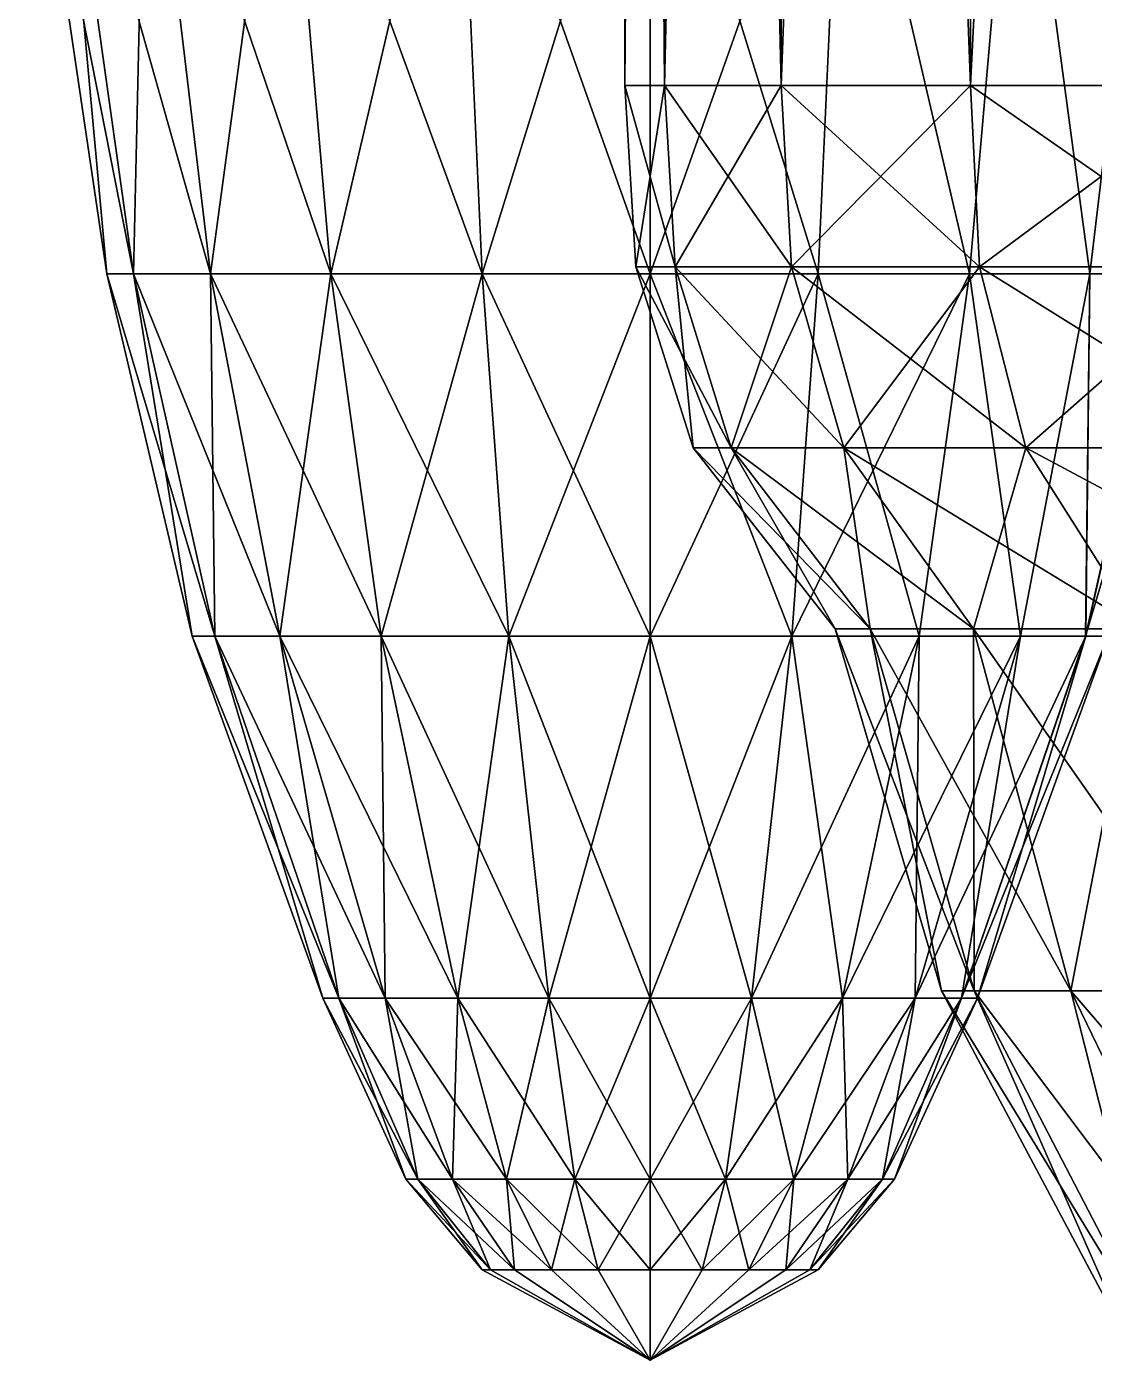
# Model space of a CAD drawing. Extents: x -6.9 to 5, y -21.1 to 53.8.
# Drawn here: x -6.652 to -3.703, y 25.98 to 29.663 of the extents above; entities that cross this region are included whole.
import ezdxf

# ---------------------------------------------------------------- set-up
doc = ezdxf.new("R2010")
doc.units = 0
doc.header["$MEASUREMENT"] = 0
doc.layers.add('DEFAULT', color=7, linetype='CONTINUOUS')

msp = doc.modelspace()

# ---------------------------------------------------------------- linework, layer by layer
at = {"layer": 'DEFAULT'}
for points in [[(-5, 29.5), (-4.890738, 43.5, -1.039558), (-4.890738, 29.5, -1.039558)], [(-4.890738, 29.5, 1.039558), (-5, 43.5), (-5, 29.5)], [(-4.890738, 43.5, 1.039558), (-5, 43.5), (-4.890738, 29.5, 1.039558)], [(-5, 43.5), (-4.890738, 43.5, -1.039558), (-5, 29.5)], [(-4.890738, 29.5, -1.039559), (-4.567728, 43.5, -2.033683), (-4.567728, 29.5, -2.033683)], [(-4.567728, 29.5, 2.033683), (-4.890738, 43.5, 1.039559), (-4.890738, 29.5, 1.039559)], [(-4.567728, 43.5, 2.033683), (-4.890738, 43.5, 1.039559), (-4.567728, 29.5, 2.033683)], [(-4.890738, 43.5, -1.039559), (-4.567728, 43.5, -2.033683), (-4.890738, 29.5, -1.039559)], [(-4.567728, 29.5, -2.033683), (-4.045086, 43.5, -2.938926), (-4.045086, 29.5, -2.938926)], [(-4.045086, 29.5, 2.938926), (-4.567728, 43.5, 2.033683), (-4.567728, 29.5, 2.033683)], [(-4.045086, 43.5, 2.938926), (-4.567728, 43.5, 2.033683), (-4.045086, 29.5, 2.938926)], [(-4.567728, 43.5, -2.033683), (-4.045086, 43.5, -2.938926), (-4.567728, 29.5, -2.033683)], [(-4.045084, 29.5, -2.938926), (-3.345654, 43.5, -3.715724), (-3.345654, 29.5, -3.715724)], [(-3.345654, 29.5, 3.715724), (-4.045084, 43.5, 2.938926), (-4.045084, 29.5, 2.938926)], [(-3.345654, 43.5, 3.715724), (-4.045084, 43.5, 2.938926), (-3.345654, 29.5, 3.715724)], [(-4.045084, 43.5, -2.938926), (-3.345654, 43.5, -3.715724), (-4.045084, 29.5, -2.938926)], [(-6.568037, 30.48, -2.80223), (-6.357508, 28.98, -2.733825), (-6.652334, 30.48, -2.27)], [(-6.652334, 30.48, -2.27), (-6.430971, 28.98, -2.27), (-6.568037, 30.48, -1.73777)], [(-6.652334, 30.48, -2.27), (-6.357508, 28.98, -2.733825), (-6.430971, 28.98, -2.27)], [(-6.652334, 30.48, 2.77), (-6.430971, 28.98, 2.77), (-6.357508, 28.98, 3.233825)], [(-6.652334, 30.48, 2.77), (-6.568037, 30.48, 2.23777), (-6.430971, 28.98, 2.77)], [(-6.568037, 30.48, 3.30223), (-6.652334, 30.48, 2.77), (-6.357508, 28.98, 3.233825)], [(-6.568037, 30.48, -2.80223), (-6.323397, 30.48, -3.282363), (-6.144312, 28.98, -3.15225)], [(-6.144312, 28.98, -3.15225), (-6.357508, 28.98, -2.733825), (-6.568037, 30.48, -2.80223)], [(-6.568037, 30.48, -1.73777), (-6.357508, 28.98, -1.806175), (-6.323397, 30.48, -1.257637)], [(-6.568037, 30.48, -1.73777), (-6.430971, 28.98, -2.27), (-6.357508, 28.98, -1.806175)], [(-6.568037, 30.48, 2.23777), (-6.357508, 28.98, 2.306175), (-6.430971, 28.98, 2.77)], [(-6.568037, 30.48, 2.23777), (-6.323397, 30.48, 1.757637), (-6.357508, 28.98, 2.306175)], [(-6.144312, 28.98, 3.65225), (-6.568037, 30.48, 3.30223), (-6.357508, 28.98, 3.233825)], [(-6.568037, 30.48, 3.30223), (-6.144312, 28.98, 3.65225), (-6.323397, 30.48, 3.782363)], [(-6.323397, 30.48, -1.257637), (-6.357508, 28.98, -1.806175), (-6.144312, 28.98, -1.38775)], [(-6.323397, 30.48, 1.757637), (-6.144312, 28.98, 1.88775), (-6.357508, 28.98, 2.306175)], [(-5.812248, 28.98, -3.484312), (-6.323397, 30.48, -3.282363), (-5.942362, 30.48, -3.6634)], [(-6.144312, 28.98, -1.38775), (-5.942362, 30.48, -0.8766), (-6.323397, 30.48, -1.257637)], [(-6.323397, 30.48, -3.282363), (-5.812248, 28.98, -3.484312), (-6.144312, 28.98, -3.15225)], [(-6.323397, 30.48, 3.782363), (-6.144312, 28.98, 3.65225), (-5.812248, 28.98, 3.984312)], [(-6.144312, 28.98, 1.88775), (-6.323397, 30.48, 1.757637), (-5.942362, 30.48, 1.3766)], [(-5.812248, 28.98, 3.984312), (-5.942362, 30.48, 4.1634), (-6.323397, 30.48, 3.782363)], [(-6.144312, 28.98, -1.38775), (-5.812248, 28.98, -1.055688), (-5.942362, 30.48, -0.8766)], [(-6.144312, 28.98, 1.88775), (-5.942362, 30.48, 1.3766), (-5.812248, 28.98, 1.555688)], [(-5.462229, 30.48, -3.908038), (-5.393824, 28.98, -3.697509), (-5.942362, 30.48, -3.6634)], [(-5.942362, 30.48, -0.8766), (-5.812248, 28.98, -1.055688), (-5.462229, 30.48, -0.631961)], [(-5.942362, 30.48, -3.6634), (-5.393824, 28.98, -3.697509), (-5.812248, 28.98, -3.484312)], [(-5.942362, 30.48, 4.1634), (-5.812248, 28.98, 3.984312), (-5.393824, 28.98, 4.197509)], [(-5.942362, 30.48, 1.3766), (-5.462229, 30.48, 1.131961), (-5.812248, 28.98, 1.555688)], [(-5.462229, 30.48, 4.408038), (-5.942362, 30.48, 4.1634), (-5.393824, 28.98, 4.197509)], [(-5.462229, 30.48, -0.631961), (-5.812248, 28.98, -1.055688), (-5.393824, 28.98, -0.842491)], [(-5.462229, 30.48, 1.131961), (-5.393824, 28.98, 1.342491), (-5.812248, 28.98, 1.555688)], [(-4.929998, 28.98, -3.770972), (-5.393824, 28.98, -3.697509), (-5.462229, 30.48, -3.908038)], [(-5.393824, 28.98, -0.842491), (-4.929998, 30.48, -0.547664), (-5.462229, 30.48, -0.631961)], [(-4.929998, 30.48, -3.992335), (-4.929998, 28.98, -3.770972), (-5.462229, 30.48, -3.908038)], [(-4.929998, 30.48, 4.492335), (-5.462229, 30.48, 4.408038), (-4.929998, 28.98, 4.270972)], [(-5.393824, 28.98, 1.342491), (-5.462229, 30.48, 1.131961), (-4.929998, 30.48, 1.047664)], [(-4.929998, 28.98, 4.270972), (-5.462229, 30.48, 4.408038), (-5.393824, 28.98, 4.197509)], [(-5.393824, 28.98, -0.842491), (-4.929998, 28.98, -0.769027), (-4.929998, 30.48, -0.547664)], [(-5.393824, 28.98, 1.342491), (-4.929998, 30.48, 1.047664), (-4.929998, 28.98, 1.269027)], [(-4.466173, 28.98, -3.697509), (-4.929998, 30.48, -3.992335), (-4.397768, 30.48, -3.908038)], [(-4.466173, 28.98, -3.697509), (-4.929998, 28.98, -3.770972), (-4.929998, 30.48, -3.992335)], [(-4.466173, 28.98, -0.842491), (-4.397768, 30.48, -0.631961), (-4.929998, 28.98, -0.769027)], [(-4.929998, 28.98, -0.769027), (-4.397768, 30.48, -0.631961), (-4.929998, 30.48, -0.547664)], [(-4.929998, 28.98, 1.269027), (-4.929998, 30.48, 1.047664), (-4.397768, 30.48, 1.131961)], [(-4.466173, 28.98, 1.342491), (-4.929998, 28.98, 1.269027), (-4.397768, 30.48, 1.131961)], [(-4.466173, 28.98, 4.197509), (-4.929998, 30.48, 4.492335), (-4.929998, 28.98, 4.270972)], [(-4.466173, 28.98, 4.197509), (-4.397768, 30.48, 4.408038), (-4.929998, 30.48, 4.492335)], [(-4.397768, 30.48, -3.908038), (-4.047749, 28.98, -3.484312), (-4.466173, 28.98, -3.697509)], [(-4.397768, 30.48, 4.408038), (-4.466173, 28.98, 4.197509), (-4.047749, 28.98, 3.984312)], [(-4.397768, 30.48, -3.908038), (-3.917637, 30.48, -3.6634), (-4.047749, 28.98, -3.484312)], [(-4.397768, 30.48, 4.408038), (-4.047749, 28.98, 3.984312), (-3.917637, 30.48, 4.1634)], [(-4.047749, 28.98, -3.484312), (-3.917637, 30.48, -3.6634), (-3.715687, 28.98, -3.15225)], [(-4.047749, 28.98, 3.984312), (-3.715687, 28.98, 3.65225), (-3.917637, 30.48, 4.1634)], [(-3.715687, 28.98, -3.15225), (-3.917637, 30.48, -3.6634), (-3.536602, 30.48, -3.282363)], [(-3.715687, 28.98, 3.65225), (-3.536602, 30.48, 3.782363), (-3.917637, 30.48, 4.1634)], [(-3.715687, 28.98, -3.15225), (-3.536602, 30.48, -3.282363), (-3.502491, 28.98, -2.733825)], [(-3.715687, 28.98, 3.65225), (-3.502491, 28.98, 3.233825), (-3.536602, 30.48, 3.782363)], [(-4.890738, 29.5, 1.039558), (-5, 29.5), (-4.969227, 29, -0.000001)], [(-4.860636, 29, -1.033161), (-4.969227, 29, 0.000001), (-5, 29.5)], [(-5, 29.5), (-4.890738, 29.5, -1.039558), (-4.860636, 29, -1.033161)], [(-4.969227, 29, -0.000001), (-4.860636, 29, 1.033161), (-4.890738, 29.5, 1.039558)], [(-4.567728, 29.5, 2.033683), (-4.890738, 29.5, 1.039559), (-4.860638, 29, 1.033159)], [(-4.539614, 29, -2.021167), (-4.860638, 29, -1.033159), (-4.890738, 29.5, -1.039559)], [(-4.890738, 29.5, -1.039559), (-4.567728, 29.5, -2.033683), (-4.539614, 29, -2.021167)], [(-4.860638, 29, 1.033159), (-4.539614, 29, 2.021167), (-4.567728, 29.5, 2.033683)], [(-4.045086, 29.5, 2.938926), (-4.567728, 29.5, 2.033683), (-4.539614, 29, 2.021166)], [(-4.020187, 29, -2.920839), (-4.539614, 29, -2.021166), (-4.567728, 29.5, -2.033683)], [(-4.567728, 29.5, -2.033683), (-4.045086, 29.5, -2.938926), (-4.020187, 29, -2.920839)], [(-4.539614, 29, 2.021166), (-4.020187, 29, 2.920839), (-4.045086, 29.5, 2.938926)], [(-3.345654, 29.5, 3.715724), (-4.045084, 29.5, 2.938926), (-4.020189, 29, 2.920837)], [(-3.32506, 29, -3.692855), (-4.020189, 29, -2.920837), (-4.045084, 29.5, -2.938926)], [(-4.045084, 29.5, -2.938926), (-3.345654, 29.5, -3.715724), (-3.32506, 29, -3.692855)], [(-4.020189, 29, 2.920837), (-3.32506, 29, 3.692855), (-3.345654, 29.5, 3.715724)], [(-4.969227, 29, 0.000001), (-4.706049, 28.5, -1.000303), (-4.811186, 28.5, 0.000001)], [(-4.706049, 28.5, -1.000303), (-4.969227, 29, 0.000001), (-4.860636, 29, -1.033161)], [(-4.811186, 28.5, -0.000001), (-4.860636, 29, 1.033161), (-4.969227, 29, -0.000001)], [(-4.860638, 29, -1.033159), (-4.395237, 28.5, -1.956886), (-4.706051, 28.5, -1.000301)], [(-4.395237, 28.5, -1.956886), (-4.860638, 29, -1.033159), (-4.539614, 29, -2.021167)], [(-4.706051, 28.5, 1.000301), (-4.539614, 29, 2.021167), (-4.860638, 29, 1.033159)], [(-4.860636, 29, 1.033161), (-4.811186, 28.5, -0.000001), (-4.706049, 28.5, 1.000303)], [(-4.539614, 29, 2.021167), (-4.706051, 28.5, 1.000301), (-4.395237, 28.5, 1.956886)], [(-4.539614, 29, -2.021166), (-3.89233, 28.5, -2.827945), (-4.395237, 28.5, -1.956885)], [(-3.89233, 28.5, -2.827945), (-4.539614, 29, -2.021166), (-4.020187, 29, -2.920839)], [(-4.395237, 28.5, 1.956885), (-4.020187, 29, 2.920839), (-4.539614, 29, 2.021166)], [(-4.020187, 29, 2.920839), (-4.395237, 28.5, 1.956885), (-3.89233, 28.5, 2.827945)], [(-4.020189, 29, -2.920837), (-3.219311, 28.5, -3.575408), (-3.892332, 28.5, -2.827943)], [(-3.219311, 28.5, -3.575408), (-4.020189, 29, -2.920837), (-3.32506, 29, -3.692855)], [(-3.892332, 28.5, 2.827943), (-3.32506, 29, 3.692855), (-4.020189, 29, 2.920837)], [(-3.32506, 29, 3.692855), (-3.892332, 28.5, 2.827943), (-3.219311, 28.5, 3.575408)], [(-6.430971, 28.98, -2.27), (-6.194849, 27.98, -2.27), (-6.357508, 28.98, -1.806175)], [(-6.430971, 28.98, -2.27), (-6.132944, 27.98, -2.66086), (-6.194849, 27.98, -2.27)], [(-6.357508, 28.98, -2.733825), (-6.132944, 27.98, -2.66086), (-6.430971, 28.98, -2.27)], [(-6.357508, 28.98, 3.233825), (-6.430971, 28.98, 2.77), (-6.132944, 27.98, 3.16086)], [(-6.430971, 28.98, 2.77), (-6.194849, 27.98, 2.77), (-6.132944, 27.98, 3.16086)], [(-6.430971, 28.98, 2.77), (-6.357508, 28.98, 2.306175), (-6.194849, 27.98, 2.77)], [(-6.357508, 28.98, -1.806175), (-6.132944, 27.98, -1.87914), (-6.144312, 28.98, -1.38775)], [(-6.144312, 28.98, -3.15225), (-5.953283, 27.98, -3.013462), (-6.357508, 28.98, -2.733825)], [(-5.953283, 27.98, -3.013462), (-6.132944, 27.98, -2.66086), (-6.357508, 28.98, -2.733825)], [(-6.194849, 27.98, -2.27), (-6.132944, 27.98, -1.87914), (-6.357508, 28.98, -1.806175)], [(-6.194849, 27.98, 2.77), (-6.357508, 28.98, 2.306175), (-6.132944, 27.98, 2.37914)], [(-5.953283, 27.98, 3.513462), (-6.357508, 28.98, 3.233825), (-6.132944, 27.98, 3.16086)], [(-6.144312, 28.98, 3.65225), (-6.357508, 28.98, 3.233825), (-5.953283, 27.98, 3.513462)], [(-6.357508, 28.98, 2.306175), (-6.144312, 28.98, 1.88775), (-6.132944, 27.98, 2.37914)], [(-5.67346, 27.98, -3.293285), (-6.144312, 28.98, -3.15225), (-5.812248, 28.98, -3.484312)], [(-6.144312, 28.98, -3.15225), (-5.67346, 27.98, -3.293285), (-5.953283, 27.98, -3.013462)], [(-6.132944, 27.98, -1.87914), (-5.953283, 27.98, -1.526538), (-6.144312, 28.98, -1.38775)], [(-6.144312, 28.98, -1.38775), (-5.953283, 27.98, -1.526538), (-5.812248, 28.98, -1.055688)], [(-6.144312, 28.98, 1.88775), (-5.812248, 28.98, 1.555688), (-5.953283, 27.98, 2.026538)], [(-6.132944, 27.98, 2.37914), (-6.144312, 28.98, 1.88775), (-5.953283, 27.98, 2.026538)], [(-6.144312, 28.98, 3.65225), (-5.953283, 27.98, 3.513462), (-5.67346, 27.98, 3.793285)], [(-5.67346, 27.98, 3.793285), (-5.812248, 28.98, 3.984312), (-6.144312, 28.98, 3.65225)], [(-5.812248, 28.98, -1.055688), (-5.953283, 27.98, -1.526538), (-5.67346, 27.98, -1.246715)], [(-5.812248, 28.98, 1.555688), (-5.67346, 27.98, 1.746715), (-5.953283, 27.98, 2.026538)], [(-5.812248, 28.98, -3.484312), (-5.32086, 27.98, -3.472944), (-5.67346, 27.98, -3.293285)], [(-5.393824, 28.98, -3.697509), (-5.32086, 27.98, -3.472944), (-5.812248, 28.98, -3.484312)], [(-5.67346, 27.98, -1.246715), (-5.393824, 28.98, -0.842491), (-5.812248, 28.98, -1.055688)], [(-5.67346, 27.98, 1.746715), (-5.812248, 28.98, 1.555688), (-5.393824, 28.98, 1.342491)], [(-5.393824, 28.98, 4.197509), (-5.812248, 28.98, 3.984312), (-5.32086, 27.98, 3.972944)], [(-5.812248, 28.98, 3.984312), (-5.67346, 27.98, 3.793285), (-5.32086, 27.98, 3.972944)], [(-5.67346, 27.98, -1.246715), (-5.32086, 27.98, -1.067056), (-5.393824, 28.98, -0.842491)], [(-5.67346, 27.98, 1.746715), (-5.393824, 28.98, 1.342491), (-5.32086, 27.98, 1.567056)], [(-4.929998, 27.98, -3.53485), (-5.393824, 28.98, -3.697509), (-4.929998, 28.98, -3.770972)], [(-5.32086, 27.98, -3.472944), (-5.393824, 28.98, -3.697509), (-4.929998, 27.98, -3.53485)], [(-5.393824, 28.98, -0.842491), (-5.32086, 27.98, -1.067056), (-4.929998, 28.98, -0.769027)], [(-5.393824, 28.98, 1.342491), (-4.929998, 28.98, 1.269027), (-5.32086, 27.98, 1.567056)], [(-5.32086, 27.98, 3.972944), (-4.929998, 27.98, 4.03485), (-5.393824, 28.98, 4.197509)], [(-4.929998, 27.98, 4.03485), (-4.929998, 28.98, 4.270972), (-5.393824, 28.98, 4.197509)], [(-4.929998, 28.98, -0.769027), (-5.32086, 27.98, -1.067056), (-4.929998, 27.98, -1.005149)], [(-4.929998, 28.98, 1.269027), (-4.929998, 27.98, 1.505149), (-5.32086, 27.98, 1.567056)], [(-4.539137, 27.98, -3.472944), (-4.929998, 28.98, -3.770972), (-4.466173, 28.98, -3.697509)], [(-4.929998, 27.98, -1.005149), (-4.539137, 27.98, -1.067056), (-4.466173, 28.98, -0.842491)], [(-4.929998, 28.98, -0.769027), (-4.929998, 27.98, -1.005149), (-4.466173, 28.98, -0.842491)], [(-4.539137, 27.98, -3.472944), (-4.929998, 27.98, -3.53485), (-4.929998, 28.98, -3.770972)], [(-4.539137, 27.98, 3.972944), (-4.929998, 28.98, 4.270972), (-4.929998, 27.98, 4.03485)], [(-4.929998, 28.98, 1.269027), (-4.466173, 28.98, 1.342491), (-4.929998, 27.98, 1.505149)], [(-4.929998, 27.98, 1.505149), (-4.466173, 28.98, 1.342491), (-4.539137, 27.98, 1.567056)], [(-4.539137, 27.98, 3.972944), (-4.466173, 28.98, 4.197509), (-4.929998, 28.98, 4.270972)], [(-4.539139, 27.98, -1.067056), (-4.186539, 27.98, -1.246715), (-4.047749, 28.98, -1.055688)], [(-4.539139, 27.98, 1.567056), (-4.047749, 28.98, 1.555688), (-4.186539, 27.98, 1.746715)], [(-4.539137, 27.98, -3.472944), (-4.466173, 28.98, -3.697509), (-4.186537, 27.98, -3.293285)], [(-4.047749, 28.98, -1.055688), (-4.466173, 28.98, -0.842491), (-4.539137, 27.98, -1.067056)], [(-4.047749, 28.98, 1.555688), (-4.539137, 27.98, 1.567056), (-4.466173, 28.98, 1.342491)], [(-4.539137, 27.98, 3.972944), (-4.186537, 27.98, 3.793285), (-4.466173, 28.98, 4.197509)], [(-4.466173, 28.98, -3.697509), (-4.047749, 28.98, -3.484312), (-4.186537, 27.98, -3.293285)], [(-4.466173, 28.98, 4.197509), (-4.186537, 27.98, 3.793285), (-4.047749, 28.98, 3.984312)], [(-4.186537, 27.98, -1.246715), (-3.906715, 27.98, -1.52654), (-4.047749, 28.98, -1.055688)], [(-4.047749, 28.98, -3.484312), (-3.906715, 27.98, -3.013462), (-4.186537, 27.98, -3.293285)], [(-4.047749, 28.98, 3.984312), (-4.186537, 27.98, 3.793285), (-3.906715, 27.98, 3.513462)], [(-4.186537, 27.98, 1.746715), (-4.047749, 28.98, 1.555688), (-3.906715, 27.98, 2.02654)], [(-4.047749, 28.98, -1.055688), (-3.906715, 27.98, -1.52654), (-3.715688, 28.98, -1.38775)], [(-3.906715, 27.98, -3.013462), (-4.047749, 28.98, -3.484312), (-3.715687, 28.98, -3.15225)], [(-3.906715, 27.98, 3.513462), (-3.715687, 28.98, 3.65225), (-4.047749, 28.98, 3.984312)], [(-4.047749, 28.98, 1.555688), (-3.715688, 28.98, 1.88775), (-3.906715, 27.98, 2.02654)], [(-3.727057, 27.98, -1.87914), (-3.715688, 28.98, -1.38775), (-3.906715, 27.98, -1.52654)], [(-3.715687, 28.98, -3.15225), (-3.727055, 27.98, -2.66086), (-3.906715, 27.98, -3.013462)], [(-3.715687, 28.98, 3.65225), (-3.906715, 27.98, 3.513462), (-3.727055, 27.98, 3.16086)], [(-3.727057, 27.98, 2.37914), (-3.906715, 27.98, 2.02654), (-3.715688, 28.98, 1.88775)], [(-3.715688, 28.98, -1.38775), (-3.727057, 27.98, -1.87914), (-3.50249, 28.98, -1.806174)], [(-3.727057, 27.98, -1.87914), (-3.429028, 28.98, -2.27), (-3.50249, 28.98, -1.806174)], [(-3.727057, 27.98, -1.87914), (-3.66515, 27.98, -2.27), (-3.429028, 28.98, -2.27)], [(-3.66515, 27.98, -2.27), (-3.727057, 27.98, -2.66086), (-3.502491, 28.98, -2.733825)], [(-3.66515, 27.98, 2.77), (-3.502491, 28.98, 3.233825), (-3.727057, 27.98, 3.16086)], [(-3.727057, 27.98, 2.37914), (-3.429028, 28.98, 2.77), (-3.66515, 27.98, 2.77)], [(-3.727057, 27.98, 2.37914), (-3.50249, 28.98, 2.306174), (-3.429028, 28.98, 2.77)], [(-3.715688, 28.98, 1.88775), (-3.50249, 28.98, 2.306174), (-3.727057, 27.98, 2.37914)], [(-3.727055, 27.98, -2.66086), (-3.715687, 28.98, -3.15225), (-3.502491, 28.98, -2.733825)], [(-3.727055, 27.98, 3.16086), (-3.502491, 28.98, 3.233825), (-3.715687, 28.98, 3.65225)], [(-4.811186, 28.5, 0.000001), (-4.322701, 28, -0.918817), (-4.419271, 28, -0.000001)], [(-4.322701, 28, -0.918817), (-4.811186, 28.5, 0.000001), (-4.706049, 28.5, -1.000303)], [(-4.419271, 28, 0.000001), (-4.706049, 28.5, 1.000303), (-4.811186, 28.5, -0.000001)], [(-4.706051, 28.5, -1.000301), (-4.037207, 28, -1.797479), (-4.322701, 28, -0.918819)], [(-4.037207, 28, -1.797479), (-4.706051, 28.5, -1.000301), (-4.395237, 28.5, -1.956886)], [(-4.322701, 28, 0.918819), (-4.395237, 28.5, 1.956886), (-4.706051, 28.5, 1.000301)], [(-4.706049, 28.5, 1.000303), (-4.419271, 28, 0.000001), (-4.322701, 28, 0.918817)], [(-4.395237, 28.5, -1.956885), (-3.575266, 28, -2.597582), (-4.037205, 28, -1.79748)], [(-3.575266, 28, -2.597582), (-4.395237, 28.5, -1.956885), (-3.89233, 28.5, -2.827945)], [(-4.395237, 28.5, 1.956886), (-4.322701, 28, 0.918819), (-4.037207, 28, 1.797479)], [(-4.037205, 28, 1.79748), (-3.89233, 28.5, 2.827945), (-4.395237, 28.5, 1.956885)], [(-3.89233, 28.5, 2.827945), (-4.037205, 28, 1.79748), (-3.575266, 28, 2.597582)], [(-3.892332, 28.5, -2.827943), (-2.957069, 28, -3.284158), (-3.575266, 28, -2.597583)], [(-2.957069, 28, -3.284158), (-3.892332, 28.5, -2.827943), (-3.219311, 28.5, -3.575408)], [(-3.575266, 28, 2.597583), (-3.219311, 28.5, 3.575408), (-3.892332, 28.5, 2.827943)], [(-4.419271, 28, -0.000001), (-4.034796, 27, -0.857623), (-4.124937, 27)], [(-4.034796, 27, -0.857623), (-4.419271, 28, -0.000001), (-4.322701, 28, -0.918817)], [(-4.124937, 27), (-4.322701, 28, 0.918817), (-4.419271, 28, 0.000001)], [(-4.322701, 28, -0.918819), (-3.768316, 27, -1.677763), (-4.034796, 27, -0.857622)], [(-3.768316, 27, -1.677763), (-4.322701, 28, -0.918819), (-4.037207, 28, -1.797479)], [(-4.322701, 28, 0.918817), (-4.124937, 27), (-4.034796, 27, 0.857623)], [(-4.034796, 27, 0.857622), (-4.037207, 28, 1.797479), (-4.322701, 28, 0.918819)], [(-4.037207, 28, 1.797479), (-4.034796, 27, 0.857622), (-3.768316, 27, 1.677763)], [(-4.037205, 28, -1.79748), (-3.337143, 27, -2.424577), (-3.768316, 27, -1.677763)], [(-3.337143, 27, -2.424577), (-4.037205, 28, -1.79748), (-3.575266, 28, -2.597582)], [(-3.768316, 27, 1.677763), (-3.575266, 28, 2.597582), (-4.037205, 28, 1.79748)], [(-3.575266, 28, 2.597582), (-3.768316, 27, 1.677763), (-3.337143, 27, 2.424577)], [(-5.834515, 26.98, -2.27), (-6.132944, 27.98, -1.87914), (-6.194849, 27.98, -2.27)], [(-5.790245, 26.98, -2.54951), (-6.194849, 27.98, -2.27), (-6.132942, 27.98, -2.660861)], [(-6.194849, 27.98, -2.27), (-5.790245, 26.98, -2.54951), (-5.834515, 26.98, -2.27)], [(-6.194849, 27.98, 2.77), (-5.834515, 26.98, 2.77), (-5.790245, 26.98, 3.04951)], [(-5.790245, 26.98, 3.04951), (-6.132942, 27.98, 3.160861), (-6.194849, 27.98, 2.77)], [(-5.834515, 26.98, 2.77), (-6.194849, 27.98, 2.77), (-6.132944, 27.98, 2.37914)], [(-6.132944, 27.98, -1.87914), (-5.834515, 26.98, -2.27), (-5.790243, 26.98, -1.990489)], [(-5.661768, 26.98, -2.801662), (-6.132944, 27.98, -2.66086), (-5.953283, 27.98, -3.01346)], [(-6.132944, 27.98, -2.66086), (-5.661768, 26.98, -2.801662), (-5.790243, 26.98, -2.54951)], [(-6.132944, 27.98, 3.16086), (-5.790243, 26.98, 3.04951), (-5.661768, 26.98, 3.301662)], [(-5.661768, 26.98, 3.301662), (-5.953283, 27.98, 3.51346), (-6.132944, 27.98, 3.16086)], [(-6.132944, 27.98, 2.37914), (-5.790243, 26.98, 2.490489), (-5.834515, 26.98, 2.77)], [(-5.790245, 26.98, -1.990488), (-5.953283, 27.98, -1.52654), (-6.132942, 27.98, -1.87914)], [(-5.790245, 26.98, 2.490488), (-6.132942, 27.98, 2.37914), (-5.953283, 27.98, 2.02654)], [(-5.661768, 26.98, -1.738338), (-5.67346, 27.98, -1.246715), (-5.953283, 27.98, -1.52654)], [(-5.953283, 27.98, -1.52654), (-5.790245, 26.98, -1.990488), (-5.661768, 26.98, -1.738338)], [(-5.46166, 26.98, -3.00177), (-5.953283, 27.98, -3.01346), (-5.673458, 27.98, -3.293285)], [(-5.953283, 27.98, -3.01346), (-5.46166, 26.98, -3.00177), (-5.661768, 26.98, -2.801662)], [(-5.953283, 27.98, 3.51346), (-5.661768, 26.98, 3.301662), (-5.46166, 26.98, 3.50177)], [(-5.46166, 26.98, 3.50177), (-5.673458, 27.98, 3.793285), (-5.953283, 27.98, 3.51346)], [(-5.953283, 27.98, 2.02654), (-5.661768, 26.98, 2.238338), (-5.790245, 26.98, 2.490488)], [(-5.661768, 26.98, 2.238338), (-5.953283, 27.98, 2.02654), (-5.67346, 27.98, 1.746715)], [(-5.46166, 26.98, -1.53823), (-5.32086, 27.98, -1.067056), (-5.67346, 27.98, -1.246715)], [(-5.67346, 27.98, -1.246715), (-5.661768, 26.98, -1.738338), (-5.46166, 26.98, -1.53823)], [(-5.209509, 26.98, -3.130247), (-5.67346, 27.98, -3.293285), (-5.320858, 27.98, -3.472944)], [(-5.67346, 27.98, -3.293285), (-5.209509, 26.98, -3.130247), (-5.46166, 26.98, -3.00177)], [(-5.67346, 27.98, 3.793285), (-5.46166, 26.98, 3.50177), (-5.209509, 26.98, 3.630247)], [(-5.209509, 26.98, 3.630247), (-5.320858, 27.98, 3.972944), (-5.67346, 27.98, 3.793285)], [(-5.67346, 27.98, 1.746715), (-5.46166, 26.98, 2.03823), (-5.661768, 26.98, 2.238338)], [(-5.46166, 26.98, 2.03823), (-5.67346, 27.98, 1.746715), (-5.32086, 27.98, 1.567056)], [(-5.32086, 27.98, -1.067056), (-5.46166, 26.98, -1.53823), (-5.209509, 26.98, -1.409753)], [(-5.32086, 27.98, 1.567056), (-5.209509, 26.98, 1.909753), (-5.46166, 26.98, 2.03823)], [(-5.209509, 26.98, -1.409753), (-4.929998, 27.98, -1.005149), (-5.32086, 27.98, -1.067056)], [(-4.929998, 26.98, -3.174516), (-5.32086, 27.98, -3.472944), (-4.929998, 27.98, -3.53485)], [(-5.32086, 27.98, -3.472944), (-4.929998, 26.98, -3.174516), (-5.209509, 26.98, -3.130247)], [(-5.32086, 27.98, 3.972944), (-5.209509, 26.98, 3.630247), (-4.929998, 26.98, 3.674516)], [(-4.929998, 26.98, 3.674516), (-4.929998, 27.98, 4.03485), (-5.32086, 27.98, 3.972944)], [(-5.209509, 26.98, 1.909753), (-5.32086, 27.98, 1.567056), (-4.929998, 27.98, 1.505149)], [(-4.929998, 27.98, -1.005149), (-5.209509, 26.98, -1.409753), (-4.929998, 26.98, -1.365484)], [(-4.929998, 27.98, 1.505149), (-4.929998, 26.98, 1.865484), (-5.209509, 26.98, 1.909753)], [(-4.539137, 27.98, -1.067056), (-4.929998, 26.98, -1.365484), (-4.650488, 26.98, -1.409753)], [(-4.929998, 26.98, -1.365484), (-4.539137, 27.98, -1.067056), (-4.929998, 27.98, -1.005149)], [(-4.929998, 27.98, -3.53485), (-4.650488, 26.98, -3.130247), (-4.929998, 26.98, -3.174516)], [(-4.650488, 26.98, -3.130247), (-4.929998, 27.98, -3.53485), (-4.539137, 27.98, -3.472944)], [(-4.650488, 26.98, 3.630247), (-4.539137, 27.98, 3.972944), (-4.929998, 27.98, 4.03485)], [(-4.929998, 27.98, 4.03485), (-4.929998, 26.98, 3.674516), (-4.650488, 26.98, 3.630247)], [(-4.929998, 26.98, 1.865484), (-4.929998, 27.98, 1.505149), (-4.539137, 27.98, 1.567056)], [(-4.539137, 27.98, 1.567056), (-4.650488, 26.98, 1.909753), (-4.929998, 26.98, 1.865484)], [(-4.186537, 27.98, -1.246715), (-4.650488, 26.98, -1.409753), (-4.398336, 26.98, -1.53823)], [(-4.650488, 26.98, -1.409753), (-4.186537, 27.98, -1.246715), (-4.539139, 27.98, -1.067056)], [(-4.539137, 27.98, -3.472944), (-4.398336, 26.98, -3.00177), (-4.650488, 26.98, -3.130247)], [(-4.539137, 27.98, 3.972944), (-4.650488, 26.98, 3.630247), (-4.398336, 26.98, 3.50177)], [(-4.650488, 26.98, 1.909753), (-4.539139, 27.98, 1.567056), (-4.186537, 27.98, 1.746715)], [(-4.186537, 27.98, 1.746715), (-4.398336, 26.98, 2.03823), (-4.650488, 26.98, 1.909753)], [(-4.398336, 26.98, -3.00177), (-4.539137, 27.98, -3.472944), (-4.186537, 27.98, -3.293285)], [(-4.398336, 26.98, 3.50177), (-4.186537, 27.98, 3.793285), (-4.539137, 27.98, 3.972944)], [(-3.906715, 27.98, -1.52654), (-4.398336, 26.98, -1.53823), (-4.198229, 26.98, -1.738338)], [(-4.398336, 26.98, -1.53823), (-3.906715, 27.98, -1.52654), (-4.186539, 27.98, -1.246715)], [(-4.186537, 27.98, -3.293285), (-4.198229, 26.98, -2.801662), (-4.398336, 26.98, -3.00177)], [(-4.186537, 27.98, 3.793285), (-4.398336, 26.98, 3.50177), (-4.198229, 26.98, 3.301662)], [(-4.398336, 26.98, 2.03823), (-4.186539, 27.98, 1.746715), (-3.906715, 27.98, 2.02654)], [(-3.906715, 27.98, 2.02654), (-4.198229, 26.98, 2.238338), (-4.398336, 26.98, 2.03823)], [(-3.727055, 27.98, -1.87914), (-4.198229, 26.98, -1.738338), (-4.069754, 26.98, -1.990489)], [(-4.198229, 26.98, -1.738338), (-3.727055, 27.98, -1.87914), (-3.906715, 27.98, -1.52654)], [(-4.198229, 26.98, -2.801662), (-4.186537, 27.98, -3.293285), (-3.906715, 27.98, -3.01346)], [(-3.906715, 27.98, -3.01346), (-4.069752, 26.98, -2.549512), (-4.198229, 26.98, -2.801662)], [(-3.906715, 27.98, 3.51346), (-4.198229, 26.98, 3.301662), (-4.069752, 26.98, 3.049512)], [(-4.198229, 26.98, 3.301662), (-3.906715, 27.98, 3.51346), (-4.186537, 27.98, 3.793285)], [(-4.198229, 26.98, 2.238338), (-3.906715, 27.98, 2.02654), (-3.727055, 27.98, 2.37914)], [(-3.727055, 27.98, 2.37914), (-4.069754, 26.98, 2.490489), (-4.198229, 26.98, 2.238338)], [(-3.727055, 27.98, -2.66086), (-4.025482, 26.98, -2.27), (-4.069754, 26.98, -2.54951)], [(-3.727055, 27.98, 3.16086), (-4.069754, 26.98, 3.04951), (-4.025482, 26.98, 2.77)], [(-4.069752, 26.98, -2.549512), (-3.906715, 27.98, -3.01346), (-3.727057, 27.98, -2.66086)], [(-4.069752, 26.98, -1.990489), (-3.66515, 27.98, -2.27), (-3.727057, 27.98, -1.87914)], [(-3.66515, 27.98, -2.27), (-4.069752, 26.98, -1.990489), (-4.025482, 26.98, -2.27)], [(-3.66515, 27.98, 2.77), (-4.025482, 26.98, 2.77), (-4.069752, 26.98, 2.490489)], [(-4.069752, 26.98, 2.490489), (-3.727057, 27.98, 2.37914), (-3.66515, 27.98, 2.77)], [(-4.069752, 26.98, 3.049512), (-3.727057, 27.98, 3.16086), (-3.906715, 27.98, 3.51346)], [(-4.025482, 26.98, -2.27), (-3.727055, 27.98, -2.66086), (-3.66515, 27.98, -2.27)], [(-4.025482, 26.98, 2.77), (-3.66515, 27.98, 2.77), (-3.727055, 27.98, 3.16086)], [(-4.034796, 27, 0.857623), (-4.124937, 27), (-3.593233, 26)], [(-3.514713, 26, -0.747075), (-3.593233, 26), (-4.124937, 27)], [(-4.124937, 27), (-4.034796, 27, -0.857623), (-3.514713, 26, -0.747075)], [(-3.768316, 27, 1.677763), (-4.034796, 27, 0.857622), (-3.514713, 26, 0.747075)], [(-3.593233, 26), (-3.514713, 26, 0.747075), (-4.034796, 27, 0.857623)], [(-3.282581, 26, -1.4615), (-3.514713, 26, -0.747075), (-4.034796, 27, -0.857622)], [(-4.034796, 27, -0.857622), (-3.768316, 27, -1.677763), (-3.282581, 26, -1.4615)], [(-3.337143, 27, 2.424577), (-3.768316, 27, 1.677763), (-3.282581, 26, 1.4615)], [(-3.514713, 26, 0.747075), (-3.282581, 26, 1.4615), (-3.768316, 27, 1.677763)], [(-2.906986, 26, -2.11205), (-3.282581, 26, -1.4615), (-3.768316, 27, -1.677763)], [(-3.768316, 27, -1.677763), (-3.337143, 27, -2.424577), (-2.906986, 26, -2.11205)], [(-5.604546, 26.48, -2.27), (-5.834515, 26.98, -2.27), (-5.790245, 26.98, -2.54951)], [(-5.834515, 26.98, -2.27), (-5.604546, 26.48, -2.27), (-5.571531, 26.48, -2.061553)], [(-5.571531, 26.48, -2.061553), (-5.790243, 26.98, -1.990489), (-5.834515, 26.98, -2.27)], [(-5.571531, 26.48, 2.561553), (-5.834515, 26.98, 2.77), (-5.790243, 26.98, 2.490489)], [(-5.834515, 26.98, 2.77), (-5.571531, 26.48, 2.561553), (-5.604546, 26.48, 2.77)], [(-5.604546, 26.48, 2.77), (-5.790245, 26.98, 3.04951), (-5.834515, 26.98, 2.77)], [(-5.790245, 26.98, -2.54951), (-5.571531, 26.48, -2.478446), (-5.604546, 26.48, -2.27)], [(-5.790245, 26.98, -1.990488), (-5.571531, 26.48, -2.061553), (-5.475718, 26.48, -1.873512)], [(-5.475718, 26.48, -1.873512), (-5.661768, 26.98, -1.738338), (-5.790245, 26.98, -1.990488)], [(-5.475718, 26.48, 2.373512), (-5.790245, 26.98, 2.490488), (-5.661768, 26.98, 2.238338)], [(-5.790245, 26.98, 2.490488), (-5.475718, 26.48, 2.373512), (-5.571531, 26.48, 2.561553)], [(-5.790245, 26.98, 3.04951), (-5.604546, 26.48, 2.77), (-5.571531, 26.48, 2.978446)], [(-5.571531, 26.48, -2.478446), (-5.790243, 26.98, -2.54951), (-5.661768, 26.98, -2.801662)], [(-5.571531, 26.48, 2.978446), (-5.661768, 26.98, 3.301662), (-5.790243, 26.98, 3.04951)], [(-5.475718, 26.48, -2.666488), (-5.661768, 26.98, -2.801662), (-5.46166, 26.98, -3.00177)], [(-5.661768, 26.98, -2.801662), (-5.475718, 26.48, -2.666488), (-5.571531, 26.48, -2.478446)], [(-5.661768, 26.98, -1.738338), (-5.475718, 26.48, -1.87351), (-5.326487, 26.48, -1.724279)], [(-5.326487, 26.48, -1.724279), (-5.46166, 26.98, -1.53823), (-5.661768, 26.98, -1.738338)], [(-5.326487, 26.48, 2.224279), (-5.661768, 26.98, 2.238338), (-5.46166, 26.98, 2.03823)], [(-5.661768, 26.98, 2.238338), (-5.326487, 26.48, 2.224279), (-5.475718, 26.48, 2.37351)], [(-5.661768, 26.98, 3.301662), (-5.571531, 26.48, 2.978446), (-5.475718, 26.48, 3.166488)], [(-5.475718, 26.48, 3.166488), (-5.46166, 26.98, 3.50177), (-5.661768, 26.98, 3.301662)], [(-5.46166, 26.98, -3.00177), (-5.326487, 26.48, -2.815721), (-5.475718, 26.48, -2.666488)], [(-5.46166, 26.98, 3.50177), (-5.475718, 26.48, 3.166488), (-5.326487, 26.48, 3.315721)], [(-5.326487, 26.48, -2.815721), (-5.46166, 26.98, -3.00177), (-5.209509, 26.98, -3.130247)], [(-5.46166, 26.98, -1.53823), (-5.326487, 26.48, -1.724279), (-5.138445, 26.48, -1.628467)], [(-5.138445, 26.48, -1.628467), (-5.209509, 26.98, -1.409753), (-5.46166, 26.98, -1.53823)], [(-5.138445, 26.48, 2.128467), (-5.46166, 26.98, 2.03823), (-5.209509, 26.98, 1.909753)], [(-5.46166, 26.98, 2.03823), (-5.138445, 26.48, 2.128467), (-5.326487, 26.48, 2.224279)], [(-5.326487, 26.48, 3.315721), (-5.209509, 26.98, 3.630247), (-5.46166, 26.98, 3.50177)], [(-5.209509, 26.98, -3.130247), (-5.138445, 26.48, -2.911533), (-5.326487, 26.48, -2.815721)], [(-5.209509, 26.98, 3.630247), (-5.326487, 26.48, 3.315721), (-5.138445, 26.48, 3.411533)], [(-5.138445, 26.48, -2.911533), (-5.209509, 26.98, -3.130247), (-4.929998, 26.98, -3.174516)], [(-5.209509, 26.98, -1.409753), (-5.138445, 26.48, -1.628467), (-4.929998, 26.48, -1.595453)], [(-4.929998, 26.48, -1.595453), (-4.929998, 26.98, -1.365484), (-5.209509, 26.98, -1.409753)], [(-4.929998, 26.48, 2.095453), (-5.209509, 26.98, 1.909753), (-4.929998, 26.98, 1.865484)], [(-5.209509, 26.98, 1.909753), (-4.929998, 26.48, 2.095453), (-5.138445, 26.48, 2.128467)], [(-5.138445, 26.48, 3.411533), (-4.929998, 26.98, 3.674516), (-5.209509, 26.98, 3.630247)], [(-4.929998, 26.98, -3.174516), (-4.929998, 26.48, -2.944547), (-5.138445, 26.48, -2.911533)], [(-4.929998, 26.98, 3.674516), (-5.138445, 26.48, 3.411533), (-4.929998, 26.48, 3.444547)], [(-4.721552, 26.48, -1.628467), (-4.650488, 26.98, -1.409753), (-4.929998, 26.98, -1.365484)], [(-4.929998, 26.98, -1.365484), (-4.929998, 26.48, -1.595453), (-4.721552, 26.48, -1.628467)], [(-4.929998, 26.48, -2.944547), (-4.929998, 26.98, -3.174516), (-4.650488, 26.98, -3.130247)], [(-4.650488, 26.98, -3.130247), (-4.721552, 26.48, -2.911533), (-4.929998, 26.48, -2.944547)], [(-4.650488, 26.98, 3.630247), (-4.929998, 26.48, 3.444547), (-4.721552, 26.48, 3.411533)], [(-4.929998, 26.48, 3.444547), (-4.650488, 26.98, 3.630247), (-4.929998, 26.98, 3.674516)], [(-4.929998, 26.98, 1.865484), (-4.721552, 26.48, 2.128467), (-4.929998, 26.48, 2.095453)], [(-4.721552, 26.48, 2.128467), (-4.929998, 26.98, 1.865484), (-4.650488, 26.98, 1.909753)], [(-4.650488, 26.98, -1.409753), (-4.721552, 26.48, -1.628467), (-4.53351, 26.48, -1.724279)], [(-4.398336, 26.98, -3.00177), (-4.53351, 26.48, -2.815721), (-4.721552, 26.48, -2.911533)], [(-4.721552, 26.48, -2.911533), (-4.650488, 26.98, -3.130247), (-4.398336, 26.98, -3.00177)], [(-4.721552, 26.48, 3.411533), (-4.398336, 26.98, 3.50177), (-4.650488, 26.98, 3.630247)], [(-4.398336, 26.98, 3.50177), (-4.721552, 26.48, 3.411533), (-4.53351, 26.48, 3.315721)], [(-4.650488, 26.98, 1.909753), (-4.53351, 26.48, 2.224279), (-4.721552, 26.48, 2.128467)], [(-4.53351, 26.48, -1.724279), (-4.398336, 26.98, -1.53823), (-4.650488, 26.98, -1.409753)], [(-4.53351, 26.48, 2.224279), (-4.650488, 26.98, 1.909753), (-4.398336, 26.98, 2.03823)], [(-4.398336, 26.98, -1.53823), (-4.53351, 26.48, -1.724279), (-4.384279, 26.48, -1.873512)], [(-4.198229, 26.98, -2.801662), (-4.384279, 26.48, -2.66649), (-4.53351, 26.48, -2.815721)], [(-4.53351, 26.48, -2.815721), (-4.398336, 26.98, -3.00177), (-4.198229, 26.98, -2.801662)], [(-4.53351, 26.48, 3.315721), (-4.198229, 26.98, 3.301662), (-4.398336, 26.98, 3.50177)], [(-4.198229, 26.98, 3.301662), (-4.53351, 26.48, 3.315721), (-4.384279, 26.48, 3.16649)], [(-4.398336, 26.98, 2.03823), (-4.384279, 26.48, 2.373512), (-4.53351, 26.48, 2.224279)], [(-4.384279, 26.48, -1.873512), (-4.198229, 26.98, -1.738338), (-4.398336, 26.98, -1.53823)], [(-4.384279, 26.48, 2.373512), (-4.398336, 26.98, 2.03823), (-4.198229, 26.98, 2.238338)], [(-4.198229, 26.98, -1.738338), (-4.384279, 26.48, -1.873512), (-4.288465, 26.48, -2.061553)], [(-4.069752, 26.98, -2.549512), (-4.288465, 26.48, -2.478446), (-4.384279, 26.48, -2.666488)], [(-4.384279, 26.48, -2.666488), (-4.198229, 26.98, -2.801662), (-4.069752, 26.98, -2.549512)], [(-4.384279, 26.48, 3.166488), (-4.069752, 26.98, 3.049512), (-4.198229, 26.98, 3.301662)], [(-4.069752, 26.98, 3.049512), (-4.384279, 26.48, 3.166488), (-4.288465, 26.48, 2.978446)], [(-4.198229, 26.98, 2.238338), (-4.288465, 26.48, 2.561553), (-4.384279, 26.48, 2.373512)], [(-4.288465, 26.48, -2.061553), (-4.069754, 26.98, -1.990489), (-4.198229, 26.98, -1.738338)], [(-4.069752, 26.98, -1.990489), (-4.288465, 26.48, -2.061553), (-4.255451, 26.48, -2.27)], [(-4.025482, 26.98, -2.27), (-4.255451, 26.48, -2.27), (-4.288465, 26.48, -2.478446)], [(-4.288465, 26.48, -2.478446), (-4.069754, 26.98, -2.54951), (-4.025482, 26.98, -2.27)], [(-4.288465, 26.48, 2.978446), (-4.025482, 26.98, 2.77), (-4.069754, 26.98, 3.04951)], [(-4.025482, 26.98, 2.77), (-4.288465, 26.48, 2.978446), (-4.255451, 26.48, 2.77)], [(-4.069752, 26.98, 2.490489), (-4.255451, 26.48, 2.77), (-4.288465, 26.48, 2.561553)], [(-4.288465, 26.48, 2.561553), (-4.198229, 26.98, 2.238338), (-4.069754, 26.98, 2.490489)], [(-4.255451, 26.48, -2.27), (-4.025482, 26.98, -2.27), (-4.069752, 26.98, -1.990489)], [(-4.255451, 26.48, 2.77), (-4.069752, 26.98, 2.490489), (-4.025482, 26.98, 2.77)], [(-5.393658, 26.23, -2.27), (-5.604546, 26.48, -2.27), (-5.571531, 26.48, -2.478446)], [(-5.370966, 26.23, -2.126722), (-5.571531, 26.48, -2.061553), (-5.604546, 26.48, -2.27)], [(-5.604546, 26.48, -2.27), (-5.393658, 26.23, -2.27), (-5.370966, 26.23, -2.126722)], [(-5.604546, 26.48, 2.77), (-5.370966, 26.23, 2.626722), (-5.393658, 26.23, 2.77)], [(-5.370966, 26.23, 2.626722), (-5.604546, 26.48, 2.77), (-5.571531, 26.48, 2.561553)], [(-5.393658, 26.23, 2.77), (-5.571531, 26.48, 2.978446), (-5.604546, 26.48, 2.77)], [(-5.370966, 26.23, -2.413278), (-5.571531, 26.48, -2.478446), (-5.475718, 26.48, -2.666488)], [(-5.571531, 26.48, -2.478446), (-5.370964, 26.23, -2.41328), (-5.393658, 26.23, -2.27)], [(-5.305107, 26.23, -1.997468), (-5.475718, 26.48, -1.873512), (-5.571531, 26.48, -2.061553)], [(-5.571531, 26.48, -2.061553), (-5.370964, 26.23, -2.126722), (-5.305107, 26.23, -1.997468)], [(-5.571531, 26.48, 2.561553), (-5.305107, 26.23, 2.497468), (-5.370964, 26.23, 2.626722)], [(-5.305107, 26.23, 2.497468), (-5.571531, 26.48, 2.561553), (-5.475718, 26.48, 2.373512)], [(-5.571531, 26.48, 2.978446), (-5.393658, 26.23, 2.77), (-5.370964, 26.23, 2.91328)], [(-5.370966, 26.23, 2.913278), (-5.475718, 26.48, 3.166488), (-5.571531, 26.48, 2.978446)], [(-5.305107, 26.23, -2.542531), (-5.475718, 26.48, -2.666488), (-5.326487, 26.48, -2.815721)], [(-5.475718, 26.48, -2.666488), (-5.305105, 26.23, -2.542531), (-5.370966, 26.23, -2.413278)], [(-5.202532, 26.23, -1.894891), (-5.326487, 26.48, -1.724279), (-5.475718, 26.48, -1.87351)], [(-5.475718, 26.48, -1.87351), (-5.305107, 26.23, -1.997468), (-5.202532, 26.23, -1.894891)], [(-5.475718, 26.48, 2.37351), (-5.202532, 26.23, 2.394891), (-5.305107, 26.23, 2.497468)], [(-5.202532, 26.23, 2.394891), (-5.475718, 26.48, 2.37351), (-5.326487, 26.48, 2.224279)], [(-5.475718, 26.48, 3.166488), (-5.370966, 26.23, 2.913278), (-5.305105, 26.23, 3.042531)], [(-5.305107, 26.23, 3.042531), (-5.326487, 26.48, 3.315721), (-5.475718, 26.48, 3.166488)], [(-5.202532, 26.23, -2.645109), (-5.326487, 26.48, -2.815721), (-5.138445, 26.48, -2.911533)], [(-5.326487, 26.48, -2.815721), (-5.20253, 26.23, -2.645109), (-5.305107, 26.23, -2.542531)], [(-5.073278, 26.23, -1.829034), (-5.138445, 26.48, -1.628467), (-5.326487, 26.48, -1.724279)], [(-5.326487, 26.48, -1.724279), (-5.202532, 26.23, -1.894893), (-5.073278, 26.23, -1.829034)], [(-5.326487, 26.48, 2.224279), (-5.073278, 26.23, 2.329034), (-5.202532, 26.23, 2.394893)], [(-5.073278, 26.23, 2.329034), (-5.326487, 26.48, 2.224279), (-5.138445, 26.48, 2.128467)], [(-5.326487, 26.48, 3.315721), (-5.305107, 26.23, 3.042531), (-5.20253, 26.23, 3.145109)], [(-5.202532, 26.23, 3.145109), (-5.138445, 26.48, 3.411533), (-5.326487, 26.48, 3.315721)], [(-5.138445, 26.48, -2.911533), (-5.073277, 26.23, -2.710966), (-5.202532, 26.23, -2.645109)], [(-5.138445, 26.48, 3.411533), (-5.202532, 26.23, 3.145109), (-5.073277, 26.23, 3.210966)], [(-5.073278, 26.23, -2.710966), (-5.138445, 26.48, -2.911533), (-4.929998, 26.48, -2.944547)], [(-4.929998, 26.23, -1.806341), (-4.929998, 26.48, -1.595453), (-5.138445, 26.48, -1.628467)], [(-5.138445, 26.48, -1.628467), (-5.073278, 26.23, -1.829034), (-4.929998, 26.23, -1.806341)], [(-5.138445, 26.48, 2.128467), (-4.929998, 26.23, 2.306341), (-5.073278, 26.23, 2.329034)], [(-4.929998, 26.23, 2.306341), (-5.138445, 26.48, 2.128467), (-4.929998, 26.48, 2.095453)], [(-5.073278, 26.23, 3.210966), (-4.929998, 26.48, 3.444547), (-5.138445, 26.48, 3.411533)], [(-4.929998, 26.48, -2.944547), (-4.929998, 26.23, -2.733659), (-5.073278, 26.23, -2.710966)], [(-4.929998, 26.48, 3.444547), (-5.073278, 26.23, 3.210966), (-4.929998, 26.23, 3.233659)], [(-4.786718, 26.23, -1.829034), (-4.721552, 26.48, -1.628467), (-4.929998, 26.48, -1.595453)], [(-4.721552, 26.48, -2.911533), (-4.786718, 26.23, -2.710966), (-4.929998, 26.23, -2.733659)], [(-4.929998, 26.23, -2.733659), (-4.929998, 26.48, -2.944547), (-4.721552, 26.48, -2.911533)], [(-4.929998, 26.48, -1.595453), (-4.929998, 26.23, -1.806341), (-4.786718, 26.23, -1.829034)], [(-4.929998, 26.48, 2.095453), (-4.786718, 26.23, 2.329034), (-4.929998, 26.23, 2.306341)], [(-4.929998, 26.23, 3.233659), (-4.721552, 26.48, 3.411533), (-4.929998, 26.48, 3.444547)], [(-4.721552, 26.48, 3.411533), (-4.929998, 26.23, 3.233659), (-4.786718, 26.23, 3.210966)], [(-4.786718, 26.23, 2.329034), (-4.929998, 26.48, 2.095453), (-4.721552, 26.48, 2.128467)], [(-4.721552, 26.48, -1.628467), (-4.78672, 26.23, -1.829034), (-4.657465, 26.23, -1.894891)], [(-4.721552, 26.48, 2.128467), (-4.657465, 26.23, 2.394891), (-4.78672, 26.23, 2.329034)], [(-4.786718, 26.23, -2.710966), (-4.721552, 26.48, -2.911533), (-4.53351, 26.48, -2.815721)], [(-4.53351, 26.48, -2.815721), (-4.657465, 26.23, -2.645107), (-4.786718, 26.23, -2.710966)], [(-4.53351, 26.48, 3.315721), (-4.786718, 26.23, 3.210966), (-4.657465, 26.23, 3.145107)], [(-4.786718, 26.23, 3.210966), (-4.53351, 26.48, 3.315721), (-4.721552, 26.48, 3.411533)], [(-4.657465, 26.23, -1.894891), (-4.53351, 26.48, -1.724279), (-4.721552, 26.48, -1.628467)], [(-4.657465, 26.23, 2.394891), (-4.721552, 26.48, 2.128467), (-4.53351, 26.48, 2.224279)], [(-4.53351, 26.48, -1.724279), (-4.657467, 26.23, -1.894891), (-4.55489, 26.23, -1.997468)], [(-4.53351, 26.48, 2.224279), (-4.55489, 26.23, 2.497468), (-4.657467, 26.23, 2.394891)], [(-4.657465, 26.23, -2.645109), (-4.53351, 26.48, -2.815721), (-4.384279, 26.48, -2.66649)], [(-4.384279, 26.48, -2.66649), (-4.55489, 26.23, -2.542531), (-4.657465, 26.23, -2.645109)], [(-4.384279, 26.48, 3.16649), (-4.657465, 26.23, 3.145109), (-4.55489, 26.23, 3.042531)], [(-4.657465, 26.23, 3.145109), (-4.384279, 26.48, 3.16649), (-4.53351, 26.48, 3.315721)], [(-4.384279, 26.48, -1.873512), (-4.554892, 26.23, -1.997468), (-4.489031, 26.23, -2.126722)], [(-4.384279, 26.48, 2.373512), (-4.489031, 26.23, 2.626722), (-4.554892, 26.23, 2.497468)], [(-4.55489, 26.23, -1.997468), (-4.384279, 26.48, -1.873512), (-4.53351, 26.48, -1.724279)], [(-4.55489, 26.23, -2.542531), (-4.384279, 26.48, -2.666488), (-4.288465, 26.48, -2.478446)], [(-4.288465, 26.48, -2.478446), (-4.489033, 26.23, -2.413278), (-4.55489, 26.23, -2.542531)], [(-4.288465, 26.48, 2.978446), (-4.55489, 26.23, 3.042531), (-4.489033, 26.23, 2.913278)], [(-4.55489, 26.23, 3.042531), (-4.288465, 26.48, 2.978446), (-4.384279, 26.48, 3.166488)], [(-4.55489, 26.23, 2.497468), (-4.53351, 26.48, 2.224279), (-4.384279, 26.48, 2.373512)], [(-4.288465, 26.48, -2.061553), (-4.489033, 26.23, -2.126722), (-4.466339, 26.23, -2.27)], [(-4.288465, 26.48, 2.561553), (-4.466339, 26.23, 2.77), (-4.489033, 26.23, 2.626722)], [(-4.489031, 26.23, -2.126722), (-4.288465, 26.48, -2.061553), (-4.384279, 26.48, -1.873512)], [(-4.489031, 26.23, -2.413278), (-4.288465, 26.48, -2.478446), (-4.255451, 26.48, -2.27)], [(-4.255451, 26.48, -2.27), (-4.466339, 26.23, -2.27), (-4.489031, 26.23, -2.413278)], [(-4.255451, 26.48, 2.77), (-4.489031, 26.23, 2.913278), (-4.466339, 26.23, 2.77)], [(-4.489031, 26.23, 2.913278), (-4.255451, 26.48, 2.77), (-4.288465, 26.48, 2.978446)], [(-4.489031, 26.23, 2.626722), (-4.384279, 26.48, 2.373512), (-4.288465, 26.48, 2.561553)], [(-4.466339, 26.23, -2.27), (-4.255451, 26.48, -2.27), (-4.288465, 26.48, -2.061553)], [(-4.466339, 26.23, 2.77), (-4.288465, 26.48, 2.561553), (-4.255451, 26.48, 2.77)], [(-5.393658, 26.23, -2.27), (-5.370964, 26.23, -2.41328), (-4.929998, 25.98, -2.27)], [(-5.370966, 26.23, -2.126722), (-5.393658, 26.23, -2.27), (-4.929998, 25.98, -2.27)], [(-5.370966, 26.23, 2.626722), (-4.929998, 25.98, 2.77), (-5.393658, 26.23, 2.77)], [(-5.393658, 26.23, 2.77), (-4.929998, 25.98, 2.77), (-5.370964, 26.23, 2.91328)], [(-5.370966, 26.23, -2.413278), (-5.305105, 26.23, -2.542531), (-4.929998, 25.98, -2.27)], [(-5.370966, 26.23, 2.913278), (-4.929998, 25.98, 2.77), (-5.305105, 26.23, 3.042531)], [(-5.305107, 26.23, -1.997468), (-5.370964, 26.23, -2.126722), (-4.929998, 25.98, -2.27)], [(-5.305107, 26.23, 2.497468), (-4.929998, 25.98, 2.77), (-5.370964, 26.23, 2.626722)], [(-5.305107, 26.23, -2.542531), (-5.20253, 26.23, -2.645109), (-4.929998, 25.98, -2.27)], [(-5.202532, 26.23, -1.894891), (-5.305107, 26.23, -1.997468), (-4.929998, 25.98, -2.27)], [(-5.202532, 26.23, 2.394891), (-4.929998, 25.98, 2.77), (-5.305107, 26.23, 2.497468)], [(-5.305107, 26.23, 3.042531), (-4.929998, 25.98, 2.77), (-5.20253, 26.23, 3.145109)], [(-5.202532, 26.23, -2.645109), (-5.073277, 26.23, -2.710966), (-4.929998, 25.98, -2.27)], [(-5.073278, 26.23, -1.829034), (-5.202532, 26.23, -1.894893), (-4.929998, 25.98, -2.27)], [(-5.073278, 26.23, 2.329034), (-4.929998, 25.98, 2.77), (-5.202532, 26.23, 2.394893)], [(-5.202532, 26.23, 3.145109), (-4.929998, 25.98, 2.77), (-5.073277, 26.23, 3.210966)], [(-4.929998, 26.23, -1.806341), (-5.073278, 26.23, -1.829034), (-4.929998, 25.98, -2.27)], [(-5.073278, 26.23, -2.710966), (-4.929998, 26.23, -2.733659), (-4.929998, 25.98, -2.27)], [(-5.073278, 26.23, 3.210966), (-4.929998, 25.98, 2.77), (-4.929998, 26.23, 3.233659)], [(-4.929998, 26.23, 2.306341), (-4.929998, 25.98, 2.77), (-5.073278, 26.23, 2.329034)], [(-4.929998, 26.23, -2.733659), (-4.786718, 26.23, -2.710966), (-4.929998, 25.98, -2.27)], [(-4.786718, 26.23, -1.829034), (-4.929998, 26.23, -1.806341), (-4.929998, 25.98, -2.27)], [(-4.657465, 26.23, -1.894891), (-4.78672, 26.23, -1.829034), (-4.929998, 25.98, -2.27)], [(-4.55489, 26.23, -1.997468), (-4.657467, 26.23, -1.894891), (-4.929998, 25.98, -2.27)], [(-4.489031, 26.23, -2.126722), (-4.554892, 26.23, -1.997468), (-4.929998, 25.98, -2.27)], [(-4.466339, 26.23, -2.27), (-4.489033, 26.23, -2.126722), (-4.929998, 25.98, -2.27)], [(-4.489031, 26.23, -2.413278), (-4.466339, 26.23, -2.27), (-4.929998, 25.98, -2.27)], [(-4.55489, 26.23, -2.542531), (-4.489033, 26.23, -2.413278), (-4.929998, 25.98, -2.27)], [(-4.657465, 26.23, -2.645109), (-4.55489, 26.23, -2.542531), (-4.929998, 25.98, -2.27)], [(-4.786718, 26.23, -2.710966), (-4.657465, 26.23, -2.645107), (-4.929998, 25.98, -2.27)], [(-4.786718, 26.23, 3.210966), (-4.929998, 25.98, 2.77), (-4.657465, 26.23, 3.145107)], [(-4.657465, 26.23, 3.145109), (-4.929998, 25.98, 2.77), (-4.55489, 26.23, 3.042531)], [(-4.55489, 26.23, 3.042531), (-4.929998, 25.98, 2.77), (-4.489033, 26.23, 2.913278)], [(-4.489031, 26.23, 2.913278), (-4.929998, 25.98, 2.77), (-4.466339, 26.23, 2.77)], [(-4.466339, 26.23, 2.77), (-4.929998, 25.98, 2.77), (-4.489033, 26.23, 2.626722)], [(-4.489031, 26.23, 2.626722), (-4.929998, 25.98, 2.77), (-4.554892, 26.23, 2.497468)], [(-4.55489, 26.23, 2.497468), (-4.929998, 25.98, 2.77), (-4.657467, 26.23, 2.394891)], [(-4.657465, 26.23, 2.394891), (-4.929998, 25.98, 2.77), (-4.78672, 26.23, 2.329034)], [(-4.786718, 26.23, 2.329034), (-4.929998, 25.98, 2.77), (-4.929998, 26.23, 2.306341)], [(-4.929998, 26.23, 3.233659), (-4.929998, 25.98, 2.77), (-4.786718, 26.23, 3.210966)]]:
    msp.add_3dface(points, dxfattribs=at)

doc.saveas('drawing.dxf')
